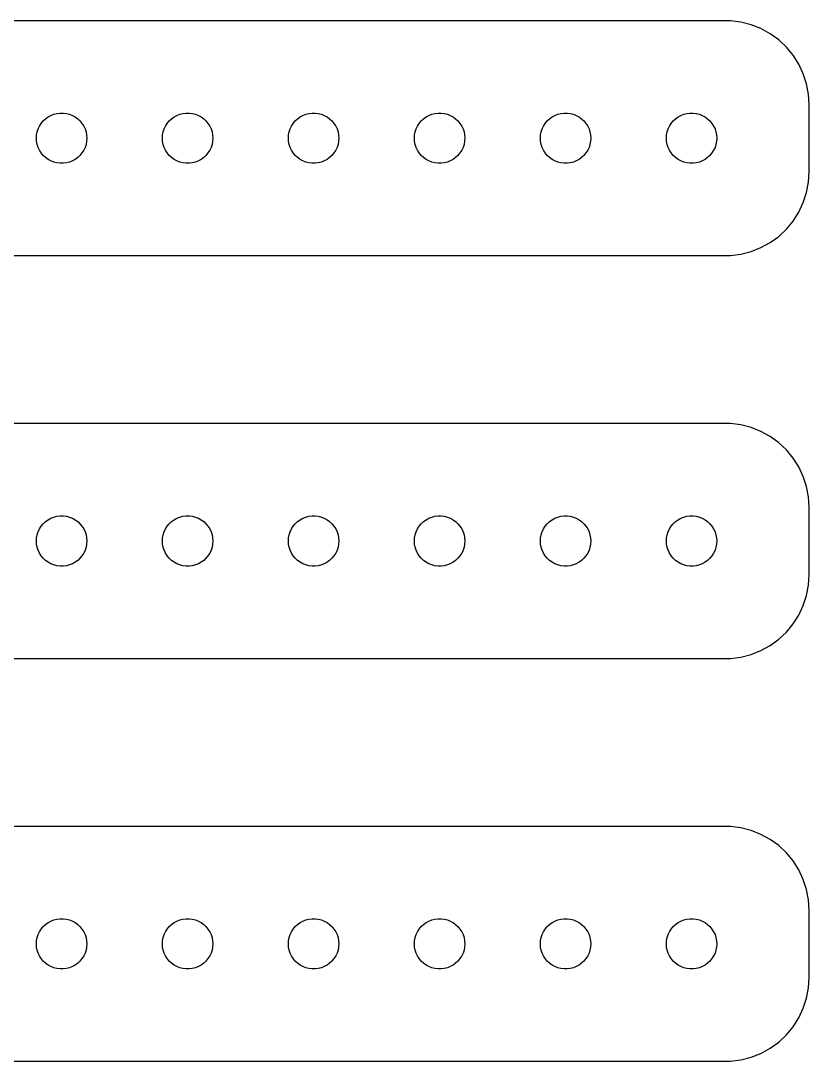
# Model space of a CAD drawing. Header units: metres. Extents: x -90 to 90, y 41 to 103.
# Drawn here: x 42.6 to 89.5, y 41 to 103 of the extents above; entities that cross this region are included whole.
import ezdxf

# ---------------------------------------------------------------- set-up
doc = ezdxf.new("R2010")
doc.units = ezdxf.units.M

msp = doc.modelspace()

# ---------------------------------------------------------------- linework, layer by layer
for p, q in [((84.8139, 102.99), (-84.8139, 102.99)), ((85.4369, 102.911), (84.8139, 102.99)), ((86.0451, 102.755), (85.4369, 102.911)), ((86.6289, 102.524), (86.0451, 102.755)), ((87.1791, 102.222), (86.6289, 102.524)), ((87.6871, 101.853), (87.1791, 102.222)), ((88.1448, 101.423), (87.6871, 101.853)), ((88.5451, 100.939), (88.1448, 101.423)), ((88.8815, 100.409), (88.5451, 100.939)), ((89.1489, 99.8406), (88.8815, 100.409)), ((89.3429, 99.2434), (89.1489, 99.8406)), ((89.4606, 98.6267), (89.3429, 99.2434)), ((89.5, 98), (89.4606, 98.6267)), ((89.5, 94), (89.5, 98)), ((44.1963, 97.2665), (44.3613, 97.3572)), ((44.3613, 97.3572), (44.5365, 97.4266)), ((44.5365, 97.4266), (44.7189, 97.4734)), ((44.7189, 97.4734), (44.9058, 97.497)), ((44.9058, 97.497), (45.0942, 97.497)), ((45.0942, 97.497), (45.2811, 97.4734)), ((45.2811, 97.4734), (45.4635, 97.4266)), ((45.4635, 97.4266), (45.6387, 97.3572)), ((45.6387, 97.3572), (45.8037, 97.2665)), ((51.6963, 97.2665), (51.8613, 97.3572)), ((51.8613, 97.3572), (52.0365, 97.4266)), ((52.0365, 97.4266), (52.2189, 97.4734)), ((52.2189, 97.4734), (52.4058, 97.497)), ((52.4058, 97.497), (52.5942, 97.497)), ((52.5942, 97.497), (52.7811, 97.4734)), ((52.7811, 97.4734), (52.9635, 97.4266)), ((52.9635, 97.4266), (53.1387, 97.3572)), ((53.1387, 97.3572), (53.3037, 97.2665)), ((59.1963, 97.2665), (59.3613, 97.3572)), ((59.3613, 97.3572), (59.5365, 97.4266)), ((59.5365, 97.4266), (59.7189, 97.4734)), ((59.7189, 97.4734), (59.9058, 97.497)), ((59.9058, 97.497), (60.0942, 97.497)), ((60.0942, 97.497), (60.2811, 97.4734)), ((60.2811, 97.4734), (60.4635, 97.4266)), ((60.4635, 97.4266), (60.6387, 97.3572)), ((60.6387, 97.3572), (60.8037, 97.2665)), ((66.6963, 97.2665), (66.8613, 97.3572)), ((66.8613, 97.3572), (67.0365, 97.4266)), ((67.0365, 97.4266), (67.2189, 97.4734)), ((67.2189, 97.4734), (67.4058, 97.497)), ((67.4058, 97.497), (67.5942, 97.497)), ((67.5942, 97.497), (67.7811, 97.4734)), ((67.7811, 97.4734), (67.9635, 97.4266)), ((67.9635, 97.4266), (68.1387, 97.3572)), ((68.1387, 97.3572), (68.3037, 97.2665)), ((74.1963, 97.2665), (74.3613, 97.3572)), ((74.3613, 97.3572), (74.5365, 97.4266)), ((74.5365, 97.4266), (74.7189, 97.4734)), ((74.7189, 97.4734), (74.9058, 97.497)), ((74.9058, 97.497), (75.0942, 97.497)), ((75.0942, 97.497), (75.2811, 97.4734)), ((75.2811, 97.4734), (75.4635, 97.4266)), ((75.4635, 97.4266), (75.6387, 97.3572)), ((75.6387, 97.3572), (75.8037, 97.2665)), ((81.6963, 97.2665), (81.8613, 97.3572)), ((81.8613, 97.3572), (82.0365, 97.4266)), ((82.0365, 97.4266), (82.2189, 97.4734)), ((82.2189, 97.4734), (82.4058, 97.497)), ((82.4058, 97.497), (82.5942, 97.497)), ((82.5942, 97.497), (82.7811, 97.4734)), ((82.7811, 97.4734), (82.9635, 97.4266)), ((82.9635, 97.4266), (83.1387, 97.3572)), ((83.1387, 97.3572), (83.3037, 97.2665)), ((43.6053, 96.5522), (43.6855, 96.7226)), ((43.6855, 96.7226), (43.7865, 96.8817)), ((43.7865, 96.8817), (43.9065, 97.0268)), ((43.9065, 97.0268), (44.0439, 97.1558)), ((44.0439, 97.1558), (44.1963, 97.2665)), ((45.8037, 97.2665), (45.9561, 97.1558)), ((45.9561, 97.1558), (46.0934, 97.0268)), ((46.0934, 97.0268), (46.2135, 96.8817)), ((46.2135, 96.8817), (46.3145, 96.7226)), ((46.3145, 96.7226), (46.3947, 96.5522)), ((51.1053, 96.5522), (51.1855, 96.7226)), ((51.1855, 96.7226), (51.2865, 96.8817)), ((51.2865, 96.8817), (51.4065, 97.0268)), ((51.4065, 97.0268), (51.5439, 97.1558)), ((51.5439, 97.1558), (51.6963, 97.2665)), ((53.3037, 97.2665), (53.4561, 97.1558)), ((53.4561, 97.1558), (53.5934, 97.0268)), ((53.5934, 97.0268), (53.7135, 96.8817)), ((53.7135, 96.8817), (53.8145, 96.7226)), ((53.8145, 96.7226), (53.8947, 96.5522)), ((58.6053, 96.5522), (58.6855, 96.7226)), ((58.6855, 96.7226), (58.7865, 96.8817)), ((58.7865, 96.8817), (58.9065, 97.0268)), ((58.9065, 97.0268), (59.0439, 97.1558)), ((59.0439, 97.1558), (59.1963, 97.2665)), ((60.8037, 97.2665), (60.9561, 97.1558)), ((60.9561, 97.1558), (61.0934, 97.0268)), ((61.0934, 97.0268), (61.2135, 96.8817)), ((61.2135, 96.8817), (61.3145, 96.7226)), ((61.3145, 96.7226), (61.3947, 96.5522)), ((66.1053, 96.5522), (66.1855, 96.7226)), ((66.1855, 96.7226), (66.2865, 96.8817)), ((66.2865, 96.8817), (66.4065, 97.0268)), ((66.4065, 97.0268), (66.5439, 97.1558)), ((66.5439, 97.1558), (66.6963, 97.2665)), ((68.3037, 97.2665), (68.4561, 97.1558)), ((68.4561, 97.1558), (68.5934, 97.0268)), ((68.5934, 97.0268), (68.7135, 96.8817)), ((68.7135, 96.8817), (68.8145, 96.7226)), ((68.8145, 96.7226), (68.8947, 96.5522)), ((73.6053, 96.5522), (73.6855, 96.7226)), ((73.6855, 96.7226), (73.7865, 96.8817)), ((73.7865, 96.8817), (73.9065, 97.0268)), ((73.9065, 97.0268), (74.0439, 97.1558)), ((74.0439, 97.1558), (74.1963, 97.2665)), ((75.8037, 97.2665), (75.9561, 97.1558)), ((75.9561, 97.1558), (76.0934, 97.0268)), ((76.0934, 97.0268), (76.2135, 96.8817)), ((76.2135, 96.8817), (76.3145, 96.7226)), ((76.3145, 96.7226), (76.3947, 96.5522)), ((81.1053, 96.5522), (81.1855, 96.7226)), ((81.1855, 96.7226), (81.2865, 96.8817)), ((81.2865, 96.8817), (81.4065, 97.0268)), ((81.4065, 97.0268), (81.5439, 97.1558)), ((81.5439, 97.1558), (81.6963, 97.2665)), ((83.3037, 97.2665), (83.4561, 97.1558)), ((83.4561, 97.1558), (83.5934, 97.0268)), ((83.5934, 97.0268), (83.7135, 96.8817)), ((83.7135, 96.8817), (83.8145, 96.7226)), ((83.8145, 96.7226), (83.8947, 96.5522)), ((43.5, 96), (43.5118, 96.188)), ((43.5118, 96.188), (43.5471, 96.373)), ((43.5471, 96.373), (43.6053, 96.5522)), ((46.3947, 96.5522), (46.4529, 96.373)), ((46.4529, 96.373), (46.4882, 96.188)), ((46.4882, 96.188), (46.5, 96)), ((51, 96), (51.0118, 96.188)), ((51.0118, 96.188), (51.0471, 96.373)), ((51.0471, 96.373), (51.1053, 96.5522)), ((53.8947, 96.5522), (53.9529, 96.373)), ((53.9529, 96.373), (53.9882, 96.188)), ((53.9882, 96.188), (54, 96)), ((58.5, 96), (58.5118, 96.188)), ((58.5118, 96.188), (58.5471, 96.373)), ((58.5471, 96.373), (58.6053, 96.5522)), ((61.3947, 96.5522), (61.4529, 96.373)), ((61.4529, 96.373), (61.4882, 96.188)), ((61.4882, 96.188), (61.5, 96)), ((66, 96), (66.0118, 96.188)), ((66.0118, 96.188), (66.0471, 96.373)), ((66.0471, 96.373), (66.1053, 96.5522)), ((68.8947, 96.5522), (68.9529, 96.373)), ((68.9529, 96.373), (68.9882, 96.188)), ((68.9882, 96.188), (69, 96)), ((73.5, 96), (73.5118, 96.188)), ((73.5118, 96.188), (73.5471, 96.373)), ((73.5471, 96.373), (73.6053, 96.5522)), ((76.3947, 96.5522), (76.4529, 96.373)), ((76.4529, 96.373), (76.4882, 96.188)), ((76.4882, 96.188), (76.5, 96)), ((81, 96), (81.0118, 96.188)), ((81.0118, 96.188), (81.0471, 96.373)), ((81.0471, 96.373), (81.1053, 96.5522)), ((83.8947, 96.5522), (83.9529, 96.373)), ((83.9529, 96.373), (83.9882, 96.188)), ((83.9882, 96.188), (84, 96)), ((43.5118, 95.812), (43.5, 96)), ((43.5471, 95.627), (43.5118, 95.812)), ((43.6053, 95.4478), (43.5471, 95.627)), ((46.4529, 95.627), (46.3947, 95.4478)), ((46.4882, 95.812), (46.4529, 95.627)), ((46.5, 96), (46.4882, 95.812)), ((51.0118, 95.812), (51, 96)), ((51.0471, 95.627), (51.0118, 95.812)), ((51.1053, 95.4478), (51.0471, 95.627)), ((53.9529, 95.627), (53.8947, 95.4478)), ((53.9882, 95.812), (53.9529, 95.627)), ((54, 96), (53.9882, 95.812)), ((58.5118, 95.812), (58.5, 96)), ((58.5471, 95.627), (58.5118, 95.812)), ((58.6053, 95.4478), (58.5471, 95.627)), ((61.4529, 95.627), (61.3947, 95.4478)), ((61.4882, 95.812), (61.4529, 95.627)), ((61.5, 96), (61.4882, 95.812)), ((66.0118, 95.812), (66, 96)), ((66.0471, 95.627), (66.0118, 95.812)), ((66.1053, 95.4478), (66.0471, 95.627)), ((68.9529, 95.627), (68.8947, 95.4478)), ((68.9882, 95.812), (68.9529, 95.627)), ((69, 96), (68.9882, 95.812)), ((73.5118, 95.812), (73.5, 96)), ((73.5471, 95.627), (73.5118, 95.812)), ((73.6053, 95.4478), (73.5471, 95.627)), ((76.4529, 95.627), (76.3947, 95.4478)), ((76.4882, 95.812), (76.4529, 95.627)), ((76.5, 96), (76.4882, 95.812)), ((81.0118, 95.812), (81, 96)), ((81.0471, 95.627), (81.0118, 95.812)), ((81.1053, 95.4478), (81.0471, 95.627)), ((83.9529, 95.627), (83.8947, 95.4478)), ((83.9882, 95.812), (83.9529, 95.627)), ((84, 96), (83.9882, 95.812)), ((43.6855, 95.2774), (43.6053, 95.4478)), ((43.7865, 95.1183), (43.6855, 95.2774)), ((43.9065, 94.9732), (43.7865, 95.1183)), ((44.0439, 94.8442), (43.9065, 94.9732)), ((44.1963, 94.7335), (44.0439, 94.8442)), ((45.9561, 94.8442), (45.8037, 94.7335)), ((46.0934, 94.9732), (45.9561, 94.8442)), ((46.2135, 95.1183), (46.0934, 94.9732)), ((46.3145, 95.2774), (46.2135, 95.1183)), ((46.3947, 95.4478), (46.3145, 95.2774)), ((51.1855, 95.2774), (51.1053, 95.4478)), ((51.2865, 95.1183), (51.1855, 95.2774)), ((51.4065, 94.9732), (51.2865, 95.1183)), ((51.5439, 94.8442), (51.4065, 94.9732)), ((51.6963, 94.7335), (51.5439, 94.8442)), ((53.4561, 94.8442), (53.3037, 94.7335)), ((53.5934, 94.9732), (53.4561, 94.8442)), ((53.7135, 95.1183), (53.5934, 94.9732)), ((53.8145, 95.2774), (53.7135, 95.1183)), ((53.8947, 95.4478), (53.8145, 95.2774)), ((58.6855, 95.2774), (58.6053, 95.4478)), ((58.7865, 95.1183), (58.6855, 95.2774)), ((58.9065, 94.9732), (58.7865, 95.1183)), ((59.0439, 94.8442), (58.9065, 94.9732)), ((59.1963, 94.7335), (59.0439, 94.8442)), ((60.9561, 94.8442), (60.8037, 94.7335)), ((61.0934, 94.9732), (60.9561, 94.8442)), ((61.2135, 95.1183), (61.0934, 94.9732)), ((61.3145, 95.2774), (61.2135, 95.1183)), ((61.3947, 95.4478), (61.3145, 95.2774)), ((66.1855, 95.2774), (66.1053, 95.4478)), ((66.2865, 95.1183), (66.1855, 95.2774)), ((66.4065, 94.9732), (66.2865, 95.1183)), ((66.5439, 94.8442), (66.4065, 94.9732)), ((66.6963, 94.7335), (66.5439, 94.8442)), ((68.4561, 94.8442), (68.3037, 94.7335)), ((68.5934, 94.9732), (68.4561, 94.8442)), ((68.7135, 95.1183), (68.5934, 94.9732)), ((68.8145, 95.2774), (68.7135, 95.1183)), ((68.8947, 95.4478), (68.8145, 95.2774)), ((73.6855, 95.2774), (73.6053, 95.4478)), ((73.7865, 95.1183), (73.6855, 95.2774)), ((73.9065, 94.9732), (73.7865, 95.1183)), ((74.0439, 94.8442), (73.9065, 94.9732)), ((74.1963, 94.7335), (74.0439, 94.8442)), ((75.9561, 94.8442), (75.8037, 94.7335)), ((76.0934, 94.9732), (75.9561, 94.8442)), ((76.2135, 95.1183), (76.0934, 94.9732)), ((76.3145, 95.2774), (76.2135, 95.1183)), ((76.3947, 95.4478), (76.3145, 95.2774)), ((81.1855, 95.2774), (81.1053, 95.4478)), ((81.2865, 95.1183), (81.1855, 95.2774)), ((81.4065, 94.9732), (81.2865, 95.1183)), ((81.5439, 94.8442), (81.4065, 94.9732)), ((81.6963, 94.7335), (81.5439, 94.8442)), ((83.4561, 94.8442), (83.3037, 94.7335)), ((83.5934, 94.9732), (83.4561, 94.8442)), ((83.7135, 95.1183), (83.5934, 94.9732)), ((83.8145, 95.2774), (83.7135, 95.1183)), ((83.8947, 95.4478), (83.8145, 95.2774)), ((44.3613, 94.6428), (44.1963, 94.7335)), ((44.5365, 94.5734), (44.3613, 94.6428)), ((44.7189, 94.5266), (44.5365, 94.5734)), ((44.9058, 94.503), (44.7189, 94.5266)), ((45.0942, 94.503), (44.9058, 94.503)), ((45.2811, 94.5266), (45.0942, 94.503)), ((45.4635, 94.5734), (45.2811, 94.5266)), ((45.6387, 94.6428), (45.4635, 94.5734)), ((45.8037, 94.7335), (45.6387, 94.6428)), ((51.8613, 94.6428), (51.6963, 94.7335)), ((52.0365, 94.5734), (51.8613, 94.6428)), ((52.2189, 94.5266), (52.0365, 94.5734)), ((52.4058, 94.503), (52.2189, 94.5266)), ((52.5942, 94.503), (52.4058, 94.503)), ((52.7811, 94.5266), (52.5942, 94.503)), ((52.9635, 94.5734), (52.7811, 94.5266)), ((53.1387, 94.6428), (52.9635, 94.5734)), ((53.3037, 94.7335), (53.1387, 94.6428)), ((59.3613, 94.6428), (59.1963, 94.7335)), ((59.5365, 94.5734), (59.3613, 94.6428)), ((59.7189, 94.5266), (59.5365, 94.5734)), ((59.9058, 94.503), (59.7189, 94.5266)), ((60.0942, 94.503), (59.9058, 94.503)), ((60.2811, 94.5266), (60.0942, 94.503)), ((60.4635, 94.5734), (60.2811, 94.5266)), ((60.6387, 94.6428), (60.4635, 94.5734)), ((60.8037, 94.7335), (60.6387, 94.6428)), ((66.8613, 94.6428), (66.6963, 94.7335)), ((67.0365, 94.5734), (66.8613, 94.6428)), ((67.2189, 94.5266), (67.0365, 94.5734)), ((67.4058, 94.503), (67.2189, 94.5266)), ((67.5942, 94.503), (67.4058, 94.503)), ((67.7811, 94.5266), (67.5942, 94.503)), ((67.9635, 94.5734), (67.7811, 94.5266)), ((68.1387, 94.6428), (67.9635, 94.5734)), ((68.3037, 94.7335), (68.1387, 94.6428)), ((74.3613, 94.6428), (74.1963, 94.7335)), ((74.5365, 94.5734), (74.3613, 94.6428)), ((74.7189, 94.5266), (74.5365, 94.5734)), ((74.9058, 94.503), (74.7189, 94.5266)), ((75.0942, 94.503), (74.9058, 94.503)), ((75.2811, 94.5266), (75.0942, 94.503)), ((75.4635, 94.5734), (75.2811, 94.5266)), ((75.6387, 94.6428), (75.4635, 94.5734)), ((75.8037, 94.7335), (75.6387, 94.6428)), ((81.8613, 94.6428), (81.6963, 94.7335)), ((82.0365, 94.5734), (81.8613, 94.6428)), ((82.2189, 94.5266), (82.0365, 94.5734)), ((82.4058, 94.503), (82.2189, 94.5266)), ((82.5942, 94.503), (82.4058, 94.503)), ((82.7811, 94.5266), (82.5942, 94.503)), ((82.9635, 94.5734), (82.7811, 94.5266)), ((83.1387, 94.6428), (82.9635, 94.5734)), ((83.3037, 94.7335), (83.1387, 94.6428)), ((89.4606, 93.3733), (89.5, 94)), ((89.3429, 92.7566), (89.4606, 93.3733)), ((89.1489, 92.1594), (89.3429, 92.7566)), ((88.8815, 91.5912), (89.1489, 92.1594)), ((88.5451, 91.0611), (88.8815, 91.5912)), ((87.6871, 90.1474), (88.1448, 90.5773)), ((88.1448, 90.5773), (88.5451, 91.0611)), ((87.1791, 89.7784), (87.6871, 90.1474)), ((86.0451, 89.2447), (86.6289, 89.4759)), ((86.6289, 89.4759), (87.1791, 89.7784)), ((-84.8139, 89.0099), (84.8139, 89.0099)), ((84.8139, 89.0099), (85.4369, 89.0886)), ((85.4369, 89.0886), (86.0451, 89.2447)), ((84.8139, 78.9901), (-84.8139, 78.9901)), ((85.4369, 78.9114), (84.8139, 78.9901)), ((86.0451, 78.7553), (85.4369, 78.9114)), ((86.6289, 78.5241), (86.0451, 78.7553)), ((87.1791, 78.2216), (86.6289, 78.5241)), ((87.6871, 77.8526), (87.1791, 78.2216)), ((88.1448, 77.4227), (87.6871, 77.8526)), ((88.5451, 76.9389), (88.1448, 77.4227)), ((88.8815, 76.4088), (88.5451, 76.9389)), ((89.1489, 75.8406), (88.8815, 76.4088)), ((89.3429, 75.2434), (89.1489, 75.8406)), ((89.4606, 74.6267), (89.3429, 75.2434)), ((89.5, 74), (89.4606, 74.6267)), ((89.5, 70), (89.5, 74)), ((43.9065, 73.0268), (44.0439, 73.1558)), ((44.0439, 73.1558), (44.1963, 73.2665)), ((44.1963, 73.2665), (44.3613, 73.3572)), ((44.3613, 73.3572), (44.5365, 73.4266)), ((44.5365, 73.4266), (44.7189, 73.4734)), ((44.7189, 73.4734), (44.9058, 73.497)), ((44.9058, 73.497), (45.0942, 73.497)), ((45.0942, 73.497), (45.2811, 73.4734)), ((45.2811, 73.4734), (45.4635, 73.4266)), ((45.4635, 73.4266), (45.6387, 73.3572)), ((45.6387, 73.3572), (45.8037, 73.2665)), ((45.8037, 73.2665), (45.9561, 73.1558)), ((45.9561, 73.1558), (46.0934, 73.0268)), ((51.4065, 73.0268), (51.5439, 73.1558)), ((51.5439, 73.1558), (51.6963, 73.2665)), ((51.6963, 73.2665), (51.8613, 73.3572)), ((51.8613, 73.3572), (52.0365, 73.4266)), ((52.0365, 73.4266), (52.2189, 73.4734)), ((52.2189, 73.4734), (52.4058, 73.497)), ((52.4058, 73.497), (52.5942, 73.497)), ((52.5942, 73.497), (52.7811, 73.4734)), ((52.7811, 73.4734), (52.9635, 73.4266)), ((52.9635, 73.4266), (53.1387, 73.3572)), ((53.1387, 73.3572), (53.3037, 73.2665)), ((53.3037, 73.2665), (53.4561, 73.1558)), ((53.4561, 73.1558), (53.5934, 73.0268)), ((58.9065, 73.0268), (59.0439, 73.1558)), ((59.0439, 73.1558), (59.1963, 73.2665)), ((59.1963, 73.2665), (59.3613, 73.3572)), ((59.3613, 73.3572), (59.5365, 73.4266)), ((59.5365, 73.4266), (59.7189, 73.4734)), ((59.7189, 73.4734), (59.9058, 73.497)), ((59.9058, 73.497), (60.0942, 73.497)), ((60.0942, 73.497), (60.2811, 73.4734)), ((60.2811, 73.4734), (60.4635, 73.4266)), ((60.4635, 73.4266), (60.6387, 73.3572)), ((60.6387, 73.3572), (60.8037, 73.2665)), ((60.8037, 73.2665), (60.9561, 73.1558)), ((60.9561, 73.1558), (61.0934, 73.0268)), ((66.4065, 73.0268), (66.5439, 73.1558)), ((66.5439, 73.1558), (66.6963, 73.2665)), ((66.6963, 73.2665), (66.8613, 73.3572)), ((66.8613, 73.3572), (67.0365, 73.4266)), ((67.0365, 73.4266), (67.2189, 73.4734)), ((67.2189, 73.4734), (67.4058, 73.497)), ((67.4058, 73.497), (67.5942, 73.497)), ((67.5942, 73.497), (67.7811, 73.4734)), ((67.7811, 73.4734), (67.9635, 73.4266)), ((67.9635, 73.4266), (68.1387, 73.3572)), ((68.1387, 73.3572), (68.3037, 73.2665)), ((68.3037, 73.2665), (68.4561, 73.1558)), ((68.4561, 73.1558), (68.5934, 73.0268)), ((73.9065, 73.0268), (74.0439, 73.1558)), ((74.0439, 73.1558), (74.1963, 73.2665)), ((74.1963, 73.2665), (74.3613, 73.3572)), ((74.3613, 73.3572), (74.5365, 73.4266)), ((74.5365, 73.4266), (74.7189, 73.4734)), ((74.7189, 73.4734), (74.9058, 73.497)), ((74.9058, 73.497), (75.0942, 73.497)), ((75.0942, 73.497), (75.2811, 73.4734)), ((75.2811, 73.4734), (75.4635, 73.4266)), ((75.4635, 73.4266), (75.6387, 73.3572)), ((75.6387, 73.3572), (75.8037, 73.2665)), ((75.8037, 73.2665), (75.9561, 73.1558)), ((75.9561, 73.1558), (76.0934, 73.0268)), ((81.4065, 73.0268), (81.5439, 73.1558)), ((81.5439, 73.1558), (81.6963, 73.2665)), ((81.6963, 73.2665), (81.8613, 73.3572)), ((81.8613, 73.3572), (82.0365, 73.4266)), ((82.0365, 73.4266), (82.2189, 73.4734)), ((82.2189, 73.4734), (82.4058, 73.497)), ((82.4058, 73.497), (82.5942, 73.497)), ((82.5942, 73.497), (82.7811, 73.4734)), ((82.7811, 73.4734), (82.9635, 73.4266)), ((82.9635, 73.4266), (83.1387, 73.3572)), ((83.1387, 73.3572), (83.3037, 73.2665)), ((83.3037, 73.2665), (83.4561, 73.1558)), ((83.4561, 73.1558), (83.5934, 73.0268)), ((43.5471, 72.373), (43.6053, 72.5522)), ((43.6053, 72.5522), (43.6855, 72.7226)), ((43.6855, 72.7226), (43.7865, 72.8817)), ((43.7865, 72.8817), (43.9065, 73.0268)), ((46.0934, 73.0268), (46.2135, 72.8817)), ((46.2135, 72.8817), (46.3145, 72.7226)), ((46.3145, 72.7226), (46.3947, 72.5522)), ((46.3947, 72.5522), (46.4529, 72.373)), ((51.0471, 72.373), (51.1053, 72.5522)), ((51.1053, 72.5522), (51.1855, 72.7226)), ((51.1855, 72.7226), (51.2865, 72.8817)), ((51.2865, 72.8817), (51.4065, 73.0268)), ((53.5934, 73.0268), (53.7135, 72.8817)), ((53.7135, 72.8817), (53.8145, 72.7226)), ((53.8145, 72.7226), (53.8947, 72.5522)), ((53.8947, 72.5522), (53.9529, 72.373)), ((58.5471, 72.373), (58.6053, 72.5522)), ((58.6053, 72.5522), (58.6855, 72.7226)), ((58.6855, 72.7226), (58.7865, 72.8817)), ((58.7865, 72.8817), (58.9065, 73.0268)), ((61.0934, 73.0268), (61.2135, 72.8817)), ((61.2135, 72.8817), (61.3145, 72.7226)), ((61.3145, 72.7226), (61.3947, 72.5522)), ((61.3947, 72.5522), (61.4529, 72.373)), ((66.0471, 72.373), (66.1053, 72.5522)), ((66.1053, 72.5522), (66.1855, 72.7226)), ((66.1855, 72.7226), (66.2865, 72.8817)), ((66.2865, 72.8817), (66.4065, 73.0268)), ((68.5934, 73.0268), (68.7135, 72.8817)), ((68.7135, 72.8817), (68.8145, 72.7226)), ((68.8145, 72.7226), (68.8947, 72.5522)), ((68.8947, 72.5522), (68.9529, 72.373)), ((73.5471, 72.373), (73.6053, 72.5522)), ((73.6053, 72.5522), (73.6855, 72.7226)), ((73.6855, 72.7226), (73.7865, 72.8817)), ((73.7865, 72.8817), (73.9065, 73.0268)), ((76.0934, 73.0268), (76.2135, 72.8817)), ((76.2135, 72.8817), (76.3145, 72.7226)), ((76.3145, 72.7226), (76.3947, 72.5522)), ((76.3947, 72.5522), (76.4529, 72.373)), ((81.0471, 72.373), (81.1053, 72.5522)), ((81.1053, 72.5522), (81.1855, 72.7226)), ((81.1855, 72.7226), (81.2865, 72.8817)), ((81.2865, 72.8817), (81.4065, 73.0268)), ((83.5934, 73.0268), (83.7135, 72.8817)), ((83.7135, 72.8817), (83.8145, 72.7226)), ((83.8145, 72.7226), (83.8947, 72.5522)), ((83.8947, 72.5522), (83.9529, 72.373)), ((43.5, 72), (43.5118, 72.188)), ((43.5118, 71.812), (43.5, 72)), ((43.5118, 72.188), (43.5471, 72.373)), ((46.4529, 72.373), (46.4882, 72.188)), ((46.4882, 72.188), (46.5, 72)), ((46.5, 72), (46.4882, 71.812)), ((51, 72), (51.0118, 72.188)), ((51.0118, 71.812), (51, 72)), ((51.0118, 72.188), (51.0471, 72.373)), ((53.9529, 72.373), (53.9882, 72.188)), ((53.9882, 72.188), (54, 72)), ((54, 72), (53.9882, 71.812)), ((58.5, 72), (58.5118, 72.188)), ((58.5118, 71.812), (58.5, 72)), ((58.5118, 72.188), (58.5471, 72.373)), ((61.4529, 72.373), (61.4882, 72.188)), ((61.4882, 72.188), (61.5, 72)), ((61.5, 72), (61.4882, 71.812)), ((66, 72), (66.0118, 72.188)), ((66.0118, 71.812), (66, 72)), ((66.0118, 72.188), (66.0471, 72.373)), ((68.9529, 72.373), (68.9882, 72.188)), ((68.9882, 72.188), (69, 72)), ((69, 72), (68.9882, 71.812)), ((73.5, 72), (73.5118, 72.188)), ((73.5118, 71.812), (73.5, 72)), ((73.5118, 72.188), (73.5471, 72.373)), ((76.4529, 72.373), (76.4882, 72.188)), ((76.4882, 72.188), (76.5, 72)), ((76.5, 72), (76.4882, 71.812)), ((81, 72), (81.0118, 72.188)), ((81.0118, 71.812), (81, 72)), ((81.0118, 72.188), (81.0471, 72.373)), ((83.9529, 72.373), (83.9882, 72.188)), ((83.9882, 72.188), (84, 72)), ((84, 72), (83.9882, 71.812)), ((43.5471, 71.627), (43.5118, 71.812)), ((43.6053, 71.4478), (43.5471, 71.627)), ((43.6855, 71.2774), (43.6053, 71.4478)), ((43.7865, 71.1183), (43.6855, 71.2774)), ((46.3145, 71.2774), (46.2135, 71.1183)), ((46.3947, 71.4478), (46.3145, 71.2774)), ((46.4529, 71.627), (46.3947, 71.4478)), ((46.4882, 71.812), (46.4529, 71.627)), ((51.0471, 71.627), (51.0118, 71.812)), ((51.1053, 71.4478), (51.0471, 71.627)), ((51.1855, 71.2774), (51.1053, 71.4478)), ((51.2865, 71.1183), (51.1855, 71.2774)), ((53.8145, 71.2774), (53.7135, 71.1183)), ((53.8947, 71.4478), (53.8145, 71.2774)), ((53.9529, 71.627), (53.8947, 71.4478)), ((53.9882, 71.812), (53.9529, 71.627)), ((58.5471, 71.627), (58.5118, 71.812)), ((58.6053, 71.4478), (58.5471, 71.627)), ((58.6855, 71.2774), (58.6053, 71.4478)), ((58.7865, 71.1183), (58.6855, 71.2774)), ((61.3145, 71.2774), (61.2135, 71.1183)), ((61.3947, 71.4478), (61.3145, 71.2774)), ((61.4529, 71.627), (61.3947, 71.4478)), ((61.4882, 71.812), (61.4529, 71.627)), ((66.0471, 71.627), (66.0118, 71.812)), ((66.1053, 71.4478), (66.0471, 71.627)), ((66.1855, 71.2774), (66.1053, 71.4478)), ((66.2865, 71.1183), (66.1855, 71.2774)), ((68.8145, 71.2774), (68.7135, 71.1183)), ((68.8947, 71.4478), (68.8145, 71.2774)), ((68.9529, 71.627), (68.8947, 71.4478)), ((68.9882, 71.812), (68.9529, 71.627)), ((73.5471, 71.627), (73.5118, 71.812)), ((73.6053, 71.4478), (73.5471, 71.627)), ((73.6855, 71.2774), (73.6053, 71.4478)), ((73.7865, 71.1183), (73.6855, 71.2774)), ((76.3145, 71.2774), (76.2135, 71.1183)), ((76.3947, 71.4478), (76.3145, 71.2774)), ((76.4529, 71.627), (76.3947, 71.4478)), ((76.4882, 71.812), (76.4529, 71.627)), ((81.0471, 71.627), (81.0118, 71.812)), ((81.1053, 71.4478), (81.0471, 71.627)), ((81.1855, 71.2774), (81.1053, 71.4478)), ((81.2865, 71.1183), (81.1855, 71.2774)), ((83.8145, 71.2774), (83.7135, 71.1183)), ((83.8947, 71.4478), (83.8145, 71.2774)), ((83.9529, 71.627), (83.8947, 71.4478)), ((83.9882, 71.812), (83.9529, 71.627)), ((43.9065, 70.9732), (43.7865, 71.1183)), ((44.0439, 70.8442), (43.9065, 70.9732)), ((44.1963, 70.7335), (44.0439, 70.8442)), ((44.3613, 70.6428), (44.1963, 70.7335)), ((45.8037, 70.7335), (45.6387, 70.6428)), ((45.9561, 70.8442), (45.8037, 70.7335)), ((46.0934, 70.9732), (45.9561, 70.8442)), ((46.2135, 71.1183), (46.0934, 70.9732)), ((51.4065, 70.9732), (51.2865, 71.1183)), ((51.5439, 70.8442), (51.4065, 70.9732)), ((51.6963, 70.7335), (51.5439, 70.8442)), ((51.8613, 70.6428), (51.6963, 70.7335)), ((53.3037, 70.7335), (53.1387, 70.6428)), ((53.4561, 70.8442), (53.3037, 70.7335)), ((53.5934, 70.9732), (53.4561, 70.8442)), ((53.7135, 71.1183), (53.5934, 70.9732)), ((58.9065, 70.9732), (58.7865, 71.1183)), ((59.0439, 70.8442), (58.9065, 70.9732)), ((59.1963, 70.7335), (59.0439, 70.8442)), ((59.3613, 70.6428), (59.1963, 70.7335)), ((60.8037, 70.7335), (60.6387, 70.6428)), ((60.9561, 70.8442), (60.8037, 70.7335)), ((61.0934, 70.9732), (60.9561, 70.8442)), ((61.2135, 71.1183), (61.0934, 70.9732)), ((66.4065, 70.9732), (66.2865, 71.1183)), ((66.5439, 70.8442), (66.4065, 70.9732)), ((66.6963, 70.7335), (66.5439, 70.8442)), ((66.8613, 70.6428), (66.6963, 70.7335)), ((68.3037, 70.7335), (68.1387, 70.6428)), ((68.4561, 70.8442), (68.3037, 70.7335)), ((68.5934, 70.9732), (68.4561, 70.8442)), ((68.7135, 71.1183), (68.5934, 70.9732)), ((73.9065, 70.9732), (73.7865, 71.1183)), ((74.0439, 70.8442), (73.9065, 70.9732)), ((74.1963, 70.7335), (74.0439, 70.8442)), ((74.3613, 70.6428), (74.1963, 70.7335)), ((75.8037, 70.7335), (75.6387, 70.6428)), ((75.9561, 70.8442), (75.8037, 70.7335)), ((76.0934, 70.9732), (75.9561, 70.8442)), ((76.2135, 71.1183), (76.0934, 70.9732)), ((81.4065, 70.9732), (81.2865, 71.1183)), ((81.5439, 70.8442), (81.4065, 70.9732)), ((81.6963, 70.7335), (81.5439, 70.8442)), ((81.8613, 70.6428), (81.6963, 70.7335)), ((83.3037, 70.7335), (83.1387, 70.6428)), ((83.4561, 70.8442), (83.3037, 70.7335)), ((83.5934, 70.9732), (83.4561, 70.8442)), ((83.7135, 71.1183), (83.5934, 70.9732)), ((44.5365, 70.5734), (44.3613, 70.6428)), ((44.7189, 70.5266), (44.5365, 70.5734)), ((44.9058, 70.503), (44.7189, 70.5266)), ((45.0942, 70.503), (44.9058, 70.503)), ((45.2811, 70.5266), (45.0942, 70.503)), ((45.4635, 70.5734), (45.2811, 70.5266)), ((45.6387, 70.6428), (45.4635, 70.5734)), ((52.0365, 70.5734), (51.8613, 70.6428)), ((52.2189, 70.5266), (52.0365, 70.5734)), ((52.4058, 70.503), (52.2189, 70.5266)), ((52.5942, 70.503), (52.4058, 70.503)), ((52.7811, 70.5266), (52.5942, 70.503)), ((52.9635, 70.5734), (52.7811, 70.5266)), ((53.1387, 70.6428), (52.9635, 70.5734)), ((59.5365, 70.5734), (59.3613, 70.6428)), ((59.7189, 70.5266), (59.5365, 70.5734)), ((59.9058, 70.503), (59.7189, 70.5266)), ((60.0942, 70.503), (59.9058, 70.503)), ((60.2811, 70.5266), (60.0942, 70.503)), ((60.4635, 70.5734), (60.2811, 70.5266)), ((60.6387, 70.6428), (60.4635, 70.5734)), ((67.0365, 70.5734), (66.8613, 70.6428)), ((67.2189, 70.5266), (67.0365, 70.5734)), ((67.4058, 70.503), (67.2189, 70.5266)), ((67.5942, 70.503), (67.4058, 70.503)), ((67.7811, 70.5266), (67.5942, 70.503)), ((67.9635, 70.5734), (67.7811, 70.5266)), ((68.1387, 70.6428), (67.9635, 70.5734)), ((74.5365, 70.5734), (74.3613, 70.6428)), ((74.7189, 70.5266), (74.5365, 70.5734)), ((74.9058, 70.503), (74.7189, 70.5266)), ((75.0942, 70.503), (74.9058, 70.503)), ((75.2811, 70.5266), (75.0942, 70.503)), ((75.4635, 70.5734), (75.2811, 70.5266)), ((75.6387, 70.6428), (75.4635, 70.5734)), ((82.0365, 70.5734), (81.8613, 70.6428)), ((82.2189, 70.5266), (82.0365, 70.5734)), ((82.4058, 70.503), (82.2189, 70.5266)), ((82.5942, 70.503), (82.4058, 70.503)), ((82.7811, 70.5266), (82.5942, 70.503)), ((82.9635, 70.5734), (82.7811, 70.5266)), ((83.1387, 70.6428), (82.9635, 70.5734)), ((89.4606, 69.3733), (89.5, 70)), ((89.3429, 68.7566), (89.4606, 69.3733)), ((89.1489, 68.1594), (89.3429, 68.7566)), ((88.5451, 67.0611), (88.8815, 67.5912)), ((88.8815, 67.5912), (89.1489, 68.1594)), ((88.1448, 66.5773), (88.5451, 67.0611)), ((87.6871, 66.1474), (88.1448, 66.5773)), ((86.6289, 65.4759), (87.1791, 65.7784)), ((87.1791, 65.7784), (87.6871, 66.1474)), ((84.8139, 65.0099), (85.4369, 65.0886)), ((85.4369, 65.0886), (86.0451, 65.2447)), ((86.0451, 65.2447), (86.6289, 65.4759)), ((-84.8139, 65.0099), (84.8139, 65.0099)), ((84.8139, 54.9901), (-84.8139, 54.9901)), ((85.4369, 54.9114), (84.8139, 54.9901)), ((86.0451, 54.7553), (85.4369, 54.9114)), ((86.6289, 54.5241), (86.0451, 54.7553)), ((87.1791, 54.2216), (86.6289, 54.5241)), ((87.6871, 53.8526), (87.1791, 54.2216)), ((88.1448, 53.4227), (87.6871, 53.8526)), ((88.5451, 52.9389), (88.1448, 53.4227)), ((88.8815, 52.4088), (88.5451, 52.9389)), ((89.1489, 51.8406), (88.8815, 52.4088)), ((89.3429, 51.2434), (89.1489, 51.8406)), ((89.4606, 50.6267), (89.3429, 51.2434)), ((89.5, 50), (89.4606, 50.6267)), ((89.5, 46), (89.5, 50)), ((43.7865, 48.8817), (43.9065, 49.0268)), ((43.9065, 49.0268), (44.0439, 49.1558)), ((44.0439, 49.1558), (44.1963, 49.2665)), ((44.1963, 49.2665), (44.3613, 49.3572)), ((44.3613, 49.3572), (44.5365, 49.4266)), ((44.5365, 49.4266), (44.7189, 49.4734)), ((44.7189, 49.4734), (44.9058, 49.497)), ((44.9058, 49.497), (45.0942, 49.497)), ((45.0942, 49.497), (45.2811, 49.4734)), ((45.2811, 49.4734), (45.4635, 49.4266)), ((45.4635, 49.4266), (45.6387, 49.3572)), ((45.6387, 49.3572), (45.8037, 49.2665)), ((45.8037, 49.2665), (45.9561, 49.1558)), ((45.9561, 49.1558), (46.0934, 49.0268)), ((46.0934, 49.0268), (46.2135, 48.8817)), ((51.2865, 48.8817), (51.4065, 49.0268)), ((51.4065, 49.0268), (51.5439, 49.1558)), ((51.5439, 49.1558), (51.6963, 49.2665)), ((51.6963, 49.2665), (51.8613, 49.3572)), ((51.8613, 49.3572), (52.0365, 49.4266)), ((52.0365, 49.4266), (52.2189, 49.4734)), ((52.2189, 49.4734), (52.4058, 49.497)), ((52.4058, 49.497), (52.5942, 49.497)), ((52.5942, 49.497), (52.7811, 49.4734)), ((52.7811, 49.4734), (52.9635, 49.4266)), ((52.9635, 49.4266), (53.1387, 49.3572)), ((53.1387, 49.3572), (53.3037, 49.2665)), ((53.3037, 49.2665), (53.4561, 49.1558)), ((53.4561, 49.1558), (53.5934, 49.0268)), ((53.5934, 49.0268), (53.7135, 48.8817)), ((58.7865, 48.8817), (58.9065, 49.0268)), ((58.9065, 49.0268), (59.0439, 49.1558)), ((59.0439, 49.1558), (59.1963, 49.2665)), ((59.1963, 49.2665), (59.3613, 49.3572)), ((59.3613, 49.3572), (59.5365, 49.4266)), ((59.5365, 49.4266), (59.7189, 49.4734)), ((59.7189, 49.4734), (59.9058, 49.497)), ((59.9058, 49.497), (60.0942, 49.497)), ((60.0942, 49.497), (60.2811, 49.4734)), ((60.2811, 49.4734), (60.4635, 49.4266)), ((60.4635, 49.4266), (60.6387, 49.3572)), ((60.6387, 49.3572), (60.8037, 49.2665)), ((60.8037, 49.2665), (60.9561, 49.1558)), ((60.9561, 49.1558), (61.0934, 49.0268)), ((61.0934, 49.0268), (61.2135, 48.8817)), ((66.2865, 48.8817), (66.4065, 49.0268)), ((66.4065, 49.0268), (66.5439, 49.1558)), ((66.5439, 49.1558), (66.6963, 49.2665)), ((66.6963, 49.2665), (66.8613, 49.3572)), ((66.8613, 49.3572), (67.0365, 49.4266)), ((67.0365, 49.4266), (67.2189, 49.4734)), ((67.2189, 49.4734), (67.4058, 49.497)), ((67.4058, 49.497), (67.5942, 49.497)), ((67.5942, 49.497), (67.7811, 49.4734)), ((67.7811, 49.4734), (67.9635, 49.4266)), ((67.9635, 49.4266), (68.1387, 49.3572)), ((68.1387, 49.3572), (68.3037, 49.2665)), ((68.3037, 49.2665), (68.4561, 49.1558)), ((68.4561, 49.1558), (68.5934, 49.0268)), ((68.5934, 49.0268), (68.7135, 48.8817)), ((73.7865, 48.8817), (73.9065, 49.0268)), ((73.9065, 49.0268), (74.0439, 49.1558)), ((74.0439, 49.1558), (74.1963, 49.2665)), ((74.1963, 49.2665), (74.3613, 49.3572)), ((74.3613, 49.3572), (74.5365, 49.4266)), ((74.5365, 49.4266), (74.7189, 49.4734)), ((74.7189, 49.4734), (74.9058, 49.497)), ((74.9058, 49.497), (75.0942, 49.497)), ((75.0942, 49.497), (75.2811, 49.4734)), ((75.2811, 49.4734), (75.4635, 49.4266)), ((75.4635, 49.4266), (75.6387, 49.3572)), ((75.6387, 49.3572), (75.8037, 49.2665)), ((75.8037, 49.2665), (75.9561, 49.1558)), ((75.9561, 49.1558), (76.0934, 49.0268)), ((76.0934, 49.0268), (76.2135, 48.8817)), ((81.2865, 48.8817), (81.4065, 49.0268)), ((81.4065, 49.0268), (81.5439, 49.1558)), ((81.5439, 49.1558), (81.6963, 49.2665)), ((81.6963, 49.2665), (81.8613, 49.3572)), ((81.8613, 49.3572), (82.0365, 49.4266)), ((82.0365, 49.4266), (82.2189, 49.4734)), ((82.2189, 49.4734), (82.4058, 49.497)), ((82.4058, 49.497), (82.5942, 49.497)), ((82.5942, 49.497), (82.7811, 49.4734)), ((82.7811, 49.4734), (82.9635, 49.4266)), ((82.9635, 49.4266), (83.1387, 49.3572)), ((83.1387, 49.3572), (83.3037, 49.2665)), ((83.3037, 49.2665), (83.4561, 49.1558)), ((83.4561, 49.1558), (83.5934, 49.0268)), ((83.5934, 49.0268), (83.7135, 48.8817)), ((43.5118, 48.188), (43.5471, 48.373)), ((43.5471, 48.373), (43.6053, 48.5522)), ((43.6053, 48.5522), (43.6855, 48.7226)), ((43.6855, 48.7226), (43.7865, 48.8817)), ((46.2135, 48.8817), (46.3145, 48.7226)), ((46.3145, 48.7226), (46.3947, 48.5522)), ((46.3947, 48.5522), (46.4529, 48.373)), ((46.4529, 48.373), (46.4882, 48.188)), ((51.0118, 48.188), (51.0471, 48.373)), ((51.0471, 48.373), (51.1053, 48.5522)), ((51.1053, 48.5522), (51.1855, 48.7226)), ((51.1855, 48.7226), (51.2865, 48.8817)), ((53.7135, 48.8817), (53.8145, 48.7226)), ((53.8145, 48.7226), (53.8947, 48.5522)), ((53.8947, 48.5522), (53.9529, 48.373)), ((53.9529, 48.373), (53.9882, 48.188)), ((58.5118, 48.188), (58.5471, 48.373)), ((58.5471, 48.373), (58.6053, 48.5522)), ((58.6053, 48.5522), (58.6855, 48.7226)), ((58.6855, 48.7226), (58.7865, 48.8817)), ((61.2135, 48.8817), (61.3145, 48.7226)), ((61.3145, 48.7226), (61.3947, 48.5522)), ((61.3947, 48.5522), (61.4529, 48.373)), ((61.4529, 48.373), (61.4882, 48.188)), ((66.0118, 48.188), (66.0471, 48.373)), ((66.0471, 48.373), (66.1053, 48.5522)), ((66.1053, 48.5522), (66.1855, 48.7226)), ((66.1855, 48.7226), (66.2865, 48.8817)), ((68.7135, 48.8817), (68.8145, 48.7226)), ((68.8145, 48.7226), (68.8947, 48.5522)), ((68.8947, 48.5522), (68.9529, 48.373)), ((68.9529, 48.373), (68.9882, 48.188)), ((73.5118, 48.188), (73.5471, 48.373)), ((73.5471, 48.373), (73.6053, 48.5522)), ((73.6053, 48.5522), (73.6855, 48.7226)), ((73.6855, 48.7226), (73.7865, 48.8817)), ((76.2135, 48.8817), (76.3145, 48.7226)), ((76.3145, 48.7226), (76.3947, 48.5522)), ((76.3947, 48.5522), (76.4529, 48.373)), ((76.4529, 48.373), (76.4882, 48.188)), ((81.0118, 48.188), (81.0471, 48.373)), ((81.0471, 48.373), (81.1053, 48.5522)), ((81.1053, 48.5522), (81.1855, 48.7226)), ((81.1855, 48.7226), (81.2865, 48.8817)), ((83.7135, 48.8817), (83.8145, 48.7226)), ((83.8145, 48.7226), (83.8947, 48.5522)), ((83.8947, 48.5522), (83.9529, 48.373)), ((83.9529, 48.373), (83.9882, 48.188)), ((43.5, 48), (43.5118, 48.188)), ((43.5118, 47.812), (43.5, 48)), ((43.5471, 47.627), (43.5118, 47.812)), ((46.4882, 47.812), (46.4529, 47.627)), ((46.4882, 48.188), (46.5, 48)), ((46.5, 48), (46.4882, 47.812)), ((51, 48), (51.0118, 48.188)), ((51.0118, 47.812), (51, 48)), ((51.0471, 47.627), (51.0118, 47.812)), ((53.9882, 47.812), (53.9529, 47.627)), ((53.9882, 48.188), (54, 48)), ((54, 48), (53.9882, 47.812)), ((58.5, 48), (58.5118, 48.188)), ((58.5118, 47.812), (58.5, 48)), ((58.5471, 47.627), (58.5118, 47.812)), ((61.4882, 47.812), (61.4529, 47.627)), ((61.4882, 48.188), (61.5, 48)), ((61.5, 48), (61.4882, 47.812)), ((66, 48), (66.0118, 48.188)), ((66.0118, 47.812), (66, 48)), ((66.0471, 47.627), (66.0118, 47.812)), ((68.9882, 47.812), (68.9529, 47.627)), ((68.9882, 48.188), (69, 48)), ((69, 48), (68.9882, 47.812)), ((73.5, 48), (73.5118, 48.188)), ((73.5118, 47.812), (73.5, 48)), ((73.5471, 47.627), (73.5118, 47.812)), ((76.4882, 47.812), (76.4529, 47.627)), ((76.4882, 48.188), (76.5, 48)), ((76.5, 48), (76.4882, 47.812)), ((81, 48), (81.0118, 48.188)), ((81.0118, 47.812), (81, 48)), ((81.0471, 47.627), (81.0118, 47.812)), ((83.9882, 47.812), (83.9529, 47.627)), ((83.9882, 48.188), (84, 48)), ((84, 48), (83.9882, 47.812)), ((43.6053, 47.4478), (43.5471, 47.627)), ((43.6855, 47.2774), (43.6053, 47.4478)), ((43.7865, 47.1183), (43.6855, 47.2774)), ((43.9065, 46.9732), (43.7865, 47.1183)), ((46.2135, 47.1183), (46.0934, 46.9732)), ((46.3145, 47.2774), (46.2135, 47.1183)), ((46.3947, 47.4478), (46.3145, 47.2774)), ((46.4529, 47.627), (46.3947, 47.4478)), ((51.1053, 47.4478), (51.0471, 47.627)), ((51.1855, 47.2774), (51.1053, 47.4478)), ((51.2865, 47.1183), (51.1855, 47.2774)), ((51.4065, 46.9732), (51.2865, 47.1183)), ((53.7135, 47.1183), (53.5934, 46.9732)), ((53.8145, 47.2774), (53.7135, 47.1183)), ((53.8947, 47.4478), (53.8145, 47.2774)), ((53.9529, 47.627), (53.8947, 47.4478)), ((58.6053, 47.4478), (58.5471, 47.627)), ((58.6855, 47.2774), (58.6053, 47.4478)), ((58.7865, 47.1183), (58.6855, 47.2774)), ((58.9065, 46.9732), (58.7865, 47.1183)), ((61.2135, 47.1183), (61.0934, 46.9732)), ((61.3145, 47.2774), (61.2135, 47.1183)), ((61.3947, 47.4478), (61.3145, 47.2774)), ((61.4529, 47.627), (61.3947, 47.4478)), ((66.1053, 47.4478), (66.0471, 47.627)), ((66.1855, 47.2774), (66.1053, 47.4478)), ((66.2865, 47.1183), (66.1855, 47.2774)), ((66.4065, 46.9732), (66.2865, 47.1183)), ((68.7135, 47.1183), (68.5934, 46.9732)), ((68.8145, 47.2774), (68.7135, 47.1183)), ((68.8947, 47.4478), (68.8145, 47.2774)), ((68.9529, 47.627), (68.8947, 47.4478)), ((73.6053, 47.4478), (73.5471, 47.627)), ((73.6855, 47.2774), (73.6053, 47.4478)), ((73.7865, 47.1183), (73.6855, 47.2774)), ((73.9065, 46.9732), (73.7865, 47.1183)), ((76.2135, 47.1183), (76.0934, 46.9732)), ((76.3145, 47.2774), (76.2135, 47.1183)), ((76.3947, 47.4478), (76.3145, 47.2774)), ((76.4529, 47.627), (76.3947, 47.4478)), ((81.1053, 47.4478), (81.0471, 47.627)), ((81.1855, 47.2774), (81.1053, 47.4478)), ((81.2865, 47.1183), (81.1855, 47.2774)), ((81.4065, 46.9732), (81.2865, 47.1183)), ((83.7135, 47.1183), (83.5934, 46.9732)), ((83.8145, 47.2774), (83.7135, 47.1183)), ((83.8947, 47.4478), (83.8145, 47.2774)), ((83.9529, 47.627), (83.8947, 47.4478)), ((44.0439, 46.8442), (43.9065, 46.9732)), ((44.1963, 46.7335), (44.0439, 46.8442)), ((44.3613, 46.6428), (44.1963, 46.7335)), ((44.5365, 46.5734), (44.3613, 46.6428)), ((44.7189, 46.5266), (44.5365, 46.5734)), ((44.9058, 46.503), (44.7189, 46.5266)), ((45.0942, 46.503), (44.9058, 46.503)), ((45.2811, 46.5266), (45.0942, 46.503)), ((45.4635, 46.5734), (45.2811, 46.5266)), ((45.6387, 46.6428), (45.4635, 46.5734)), ((45.8037, 46.7335), (45.6387, 46.6428)), ((45.9561, 46.8442), (45.8037, 46.7335)), ((46.0934, 46.9732), (45.9561, 46.8442)), ((51.5439, 46.8442), (51.4065, 46.9732)), ((51.6963, 46.7335), (51.5439, 46.8442)), ((51.8613, 46.6428), (51.6963, 46.7335)), ((52.0365, 46.5734), (51.8613, 46.6428)), ((52.2189, 46.5266), (52.0365, 46.5734)), ((52.4058, 46.503), (52.2189, 46.5266)), ((52.5942, 46.503), (52.4058, 46.503)), ((52.7811, 46.5266), (52.5942, 46.503)), ((52.9635, 46.5734), (52.7811, 46.5266)), ((53.1387, 46.6428), (52.9635, 46.5734)), ((53.3037, 46.7335), (53.1387, 46.6428)), ((53.4561, 46.8442), (53.3037, 46.7335)), ((53.5934, 46.9732), (53.4561, 46.8442)), ((59.0439, 46.8442), (58.9065, 46.9732)), ((59.1963, 46.7335), (59.0439, 46.8442)), ((59.3613, 46.6428), (59.1963, 46.7335)), ((59.5365, 46.5734), (59.3613, 46.6428)), ((59.7189, 46.5266), (59.5365, 46.5734)), ((59.9058, 46.503), (59.7189, 46.5266)), ((60.0942, 46.503), (59.9058, 46.503)), ((60.2811, 46.5266), (60.0942, 46.503)), ((60.4635, 46.5734), (60.2811, 46.5266)), ((60.6387, 46.6428), (60.4635, 46.5734)), ((60.8037, 46.7335), (60.6387, 46.6428)), ((60.9561, 46.8442), (60.8037, 46.7335)), ((61.0934, 46.9732), (60.9561, 46.8442)), ((66.5439, 46.8442), (66.4065, 46.9732)), ((66.6963, 46.7335), (66.5439, 46.8442)), ((66.8613, 46.6428), (66.6963, 46.7335)), ((67.0365, 46.5734), (66.8613, 46.6428)), ((67.2189, 46.5266), (67.0365, 46.5734)), ((67.4058, 46.503), (67.2189, 46.5266)), ((67.5942, 46.503), (67.4058, 46.503)), ((67.7811, 46.5266), (67.5942, 46.503)), ((67.9635, 46.5734), (67.7811, 46.5266)), ((68.1387, 46.6428), (67.9635, 46.5734)), ((68.3037, 46.7335), (68.1387, 46.6428)), ((68.4561, 46.8442), (68.3037, 46.7335)), ((68.5934, 46.9732), (68.4561, 46.8442)), ((74.0439, 46.8442), (73.9065, 46.9732)), ((74.1963, 46.7335), (74.0439, 46.8442)), ((74.3613, 46.6428), (74.1963, 46.7335)), ((74.5365, 46.5734), (74.3613, 46.6428)), ((74.7189, 46.5266), (74.5365, 46.5734)), ((74.9058, 46.503), (74.7189, 46.5266)), ((75.0942, 46.503), (74.9058, 46.503)), ((75.2811, 46.5266), (75.0942, 46.503)), ((75.4635, 46.5734), (75.2811, 46.5266)), ((75.6387, 46.6428), (75.4635, 46.5734)), ((75.8037, 46.7335), (75.6387, 46.6428)), ((75.9561, 46.8442), (75.8037, 46.7335)), ((76.0934, 46.9732), (75.9561, 46.8442)), ((81.5439, 46.8442), (81.4065, 46.9732)), ((81.6963, 46.7335), (81.5439, 46.8442)), ((81.8613, 46.6428), (81.6963, 46.7335)), ((82.0365, 46.5734), (81.8613, 46.6428)), ((82.2189, 46.5266), (82.0365, 46.5734)), ((82.4058, 46.503), (82.2189, 46.5266)), ((82.5942, 46.503), (82.4058, 46.503)), ((82.7811, 46.5266), (82.5942, 46.503)), ((82.9635, 46.5734), (82.7811, 46.5266)), ((83.1387, 46.6428), (82.9635, 46.5734)), ((83.3037, 46.7335), (83.1387, 46.6428)), ((83.4561, 46.8442), (83.3037, 46.7335)), ((83.5934, 46.9732), (83.4561, 46.8442)), ((89.4606, 45.3733), (89.5, 46)), ((89.3429, 44.7566), (89.4606, 45.3733)), ((89.1489, 44.1594), (89.3429, 44.7566)), ((88.8815, 43.5912), (89.1489, 44.1594)), ((88.5451, 43.0611), (88.8815, 43.5912)), ((88.1448, 42.5773), (88.5451, 43.0611)), ((87.1791, 41.7784), (87.6871, 42.1474)), ((87.6871, 42.1474), (88.1448, 42.5773)), ((86.6289, 41.4759), (87.1791, 41.7784)), ((-84.8139, 41.0099), (84.8139, 41.0099)), ((84.8139, 41.0099), (85.4369, 41.0886)), ((85.4369, 41.0886), (86.0451, 41.2447)), ((86.0451, 41.2447), (86.6289, 41.4759))]:
    msp.add_line(p, q)

doc.saveas('drawing.dxf')
